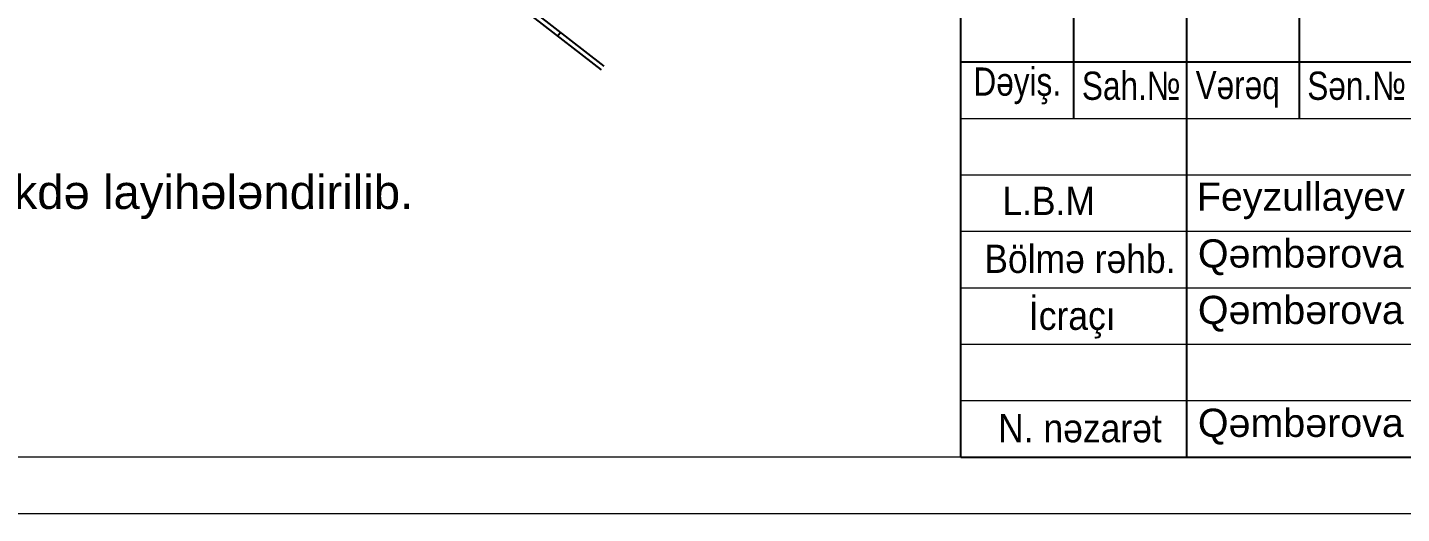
# Model space of a CAD drawing. Header units: feet. Extents: x 3381 to 684025, y 675186 to 4375940.
# Drawn here: x 682170.7 to 682292.5, y 4375562.7 to 4375605.8 of the extents above; entities that cross this region are included whole.
import ezdxf

# ---------------------------------------------------------------- set-up
doc = ezdxf.new("R2010")
doc.units = ezdxf.units.FT
doc.header["$MEASUREMENT"] = 0
doc.layers.get('0').update_dxf_attribs({"linetype": 'CONTINUOUS'})
doc.layers.add('Künc ştampının yazısı', color=7, linetype='CONTINUOUS', lineweight=13)
doc.layers.add('rabit xt', color=7, linetype='CONTINUOUS', lineweight=13)
doc.styles.add('Arial', font='arial.ttf')
doc.styles.add('Times New  Roman', font='times.ttf')

# ---------------------------------------------------------------- blocks, each defined once
blk = doc.blocks.new('9183-5')
at = {"lineweight": 25}
for p, q in [((-726777, 21337), (-726777, 26837)), ((-725777, 26838), (-725777, 24337)), ((-724777, 26839), (-724777, 21339)), ((-723777, 26839), (-723777, 24337)), ((-726777, 24837), (-720277, 24837)), ((-726777, 21337), (-708277, 21337))]:
    blk.add_line(p, q, dxfattribs=at)
at = {"lineweight": 15}
for p, q in [((-726777, 24337), (-720277, 24337)), ((-726777, 23837), (-720277, 23837)), ((-726777, 23337), (-720277, 23337)), ((-726777, 22837), (-720277, 22837)), ((-726777, 22337), (-720277, 22337)), ((-726777, 21837), (-720277, 21837))]:
    blk.add_line(p, q, dxfattribs=at)
at = {"layer": 'Künc ştampının yazısı', "color": 7, "char_height": 250, "attachment_point": 5, "style": 'Times New  Roman'}
for s, insert in [('{\\fArial|b0|i0|c238|p34;\\W0.8;Dəyiş.}', (-726276, 24624)), ('{\\fArial|b0|i0|c238|p34;\\W0.8;Sah.\\fArial|b0|i0|c204|p34;№}', (-725266, 24624)), ('{\\fArial|b0|i0|c238|p34;\\W0.8;Vərəq}', (-724323, 24595)), ('{\\fArial|b0|i0|c238|p34;\\W0.8;Sən.\\fArial|b0|i0|c204|p34;№}', (-723269, 24624))]:
    blk.add_mtext_dynamic_manual_height_columns(s, width=1800, gutter_width=1, heights=[0], dxfattribs=dict(at, insert=insert))
at = {"layer": 'Künc ştampının yazısı', "color": 7, "attachment_point": 5, "style": 'Times New  Roman'}
for s, insert, char_height in [('{\\fArial|b0|i0|c238|p34;\\W0.9;  \\H0.87845x; \\H0.83333x;\\W1;Feyzullayev\\fArial|b0|i0|c204|p34; \\H1.3661x;\\W0.9; \\fArial|b0|i0|c238|p34;       }', (-723935, 23606), 341.512), ('{\\fArial|b0|i0|c238|p34;\\W0.9;  \\H0.73204x; L.B.M\\H1.366x; \\fArial|b0|i0|c204|p34;  \\fArial|b0|i0|c238|p34;       }', (-726161, 23606), 341.512), ('{\\fArial|b0|i0|c238|p34;\\W0.9;  \\H0.87845x; \\H0.83333x;\\W1;Qəmbərova\\H1.3661x;\\W0.9;       }', (-723935, 23106), 341.51), ('{\\fArial|b0|i0|c238|p34;\\W0.9;       \\fArial|b0|i0|c0|p34;\\H0.78914x;B\\fArial|b0|i0|c238|p34;ölmə rəhb.    \\H1.2672x; }', (-726108, 23091), 316.801), ('{\\fArial|b0|i0|c238|p34;\\W0.9;       \\H0.78914x;N. nəzarət   \\H1.2672x; }', (-726108, 21591), 316.8), ('{\\fArial|b0|i0|c238|p34;\\W0.9;  \\H0.87845x; \\H0.83333x;\\W1;Qəmbərova\\H1.3661x;\\W0.9;       }', (-723935, 21606), 341.51)]:
    blk.add_mtext(s, dxfattribs=dict(at, insert=insert, char_height=char_height))
at = {"layer": 'Künc ştampının yazısı', "attachment_point": 5, "style": 'Times New  Roman'}
for s, insert, char_height in [('{\\fArial|b0|i0|c238|p34;\\W0.9;       \\H0.78914x;İ\\fArial|b0|i0|c0|p34;cra\\fArial|b0|i0|c238|p34;çı    \\H1.2672x; }', (-726176, 22550), 316.801), ('{\\fArial|b0|i0|c238|p34;\\W0.9;  \\H0.87845x; \\H0.83333x;\\W1;Qəmbərova\\H1.3661x;\\W0.9;       }', (-723935, 22606), 341.51)]:
    blk.add_mtext(s, dxfattribs=dict(at, insert=insert, char_height=char_height))

msp = doc.modelspace()

# ---------------------------------------------------------------- linework, layer by layer
at = {"linetype": 'Continuous'}
msp.add_line((682217.94654, 4375605.34489, 680.72), (682217.73659, 4375605.00153, 680.72), dxfattribs=at)
at = {"linetype": 'Continuous', "elevation": 684.355}
for points in [[(682069.5702, 4375651.32971), (682092.84382, 4375645.68282), (682147.73427, 4375631.9767), (682180.15965, 4375624.19023), (682181.02761, 4375626.79158), (682203.94143, 4375615.69545), (682221.55606, 4375602.0407)], [(682069.63455, 4375651.72571), (682092.93943, 4375646.07122), (682147.82943, 4375632.36522), (682179.89632, 4375624.66483), (682180.79225, 4375627.34999), (682204.15343, 4375616.03722), (682221.80112, 4375602.35683)]]:
    msp.add_lwpolyline(points, dxfattribs=at)
at = {"layer": 'rabit xt', "color": 7, "lineweight": 20, "ltscale": 0.3, "elevation": 716.5}
msp.add_lwpolyline([(682023.42096, 4375859.72956), (682023.42096, 4375562.72956), (682443.42096, 4375562.72956)], dxfattribs=at)
msp.add_lwpolyline([(682043.42096, 4375854.72956), (682438.42096, 4375854.72956), (682438.42096, 4375567.72956), (682043.42096, 4375567.72956)], close=True, dxfattribs=at)

# ---------------------------------------------------------------- block references
at = {"color": 7, "xscale": 0.01, "yscale": 0.01, "zscale": 0.01}
msp.add_blockref('9183-5', (689521.18629, 4375354.36028, 716.5), dxfattribs=at)

# ---------------------------------------------------------------- texts
at = {"insert": (682141.02852, 4375590.74316), "char_height": 3, "width": 139.606944, "attachment_point": 5, "style": 'Arial'}
msp.add_mtext('{\\fArial|b0|i0|c238|p34;Qeyd: S0 şəbəkəsi yerin səthindən h=1.0m dərinlikdə layihələndirilib.}', dxfattribs=at)

doc.saveas('drawing.dxf')
